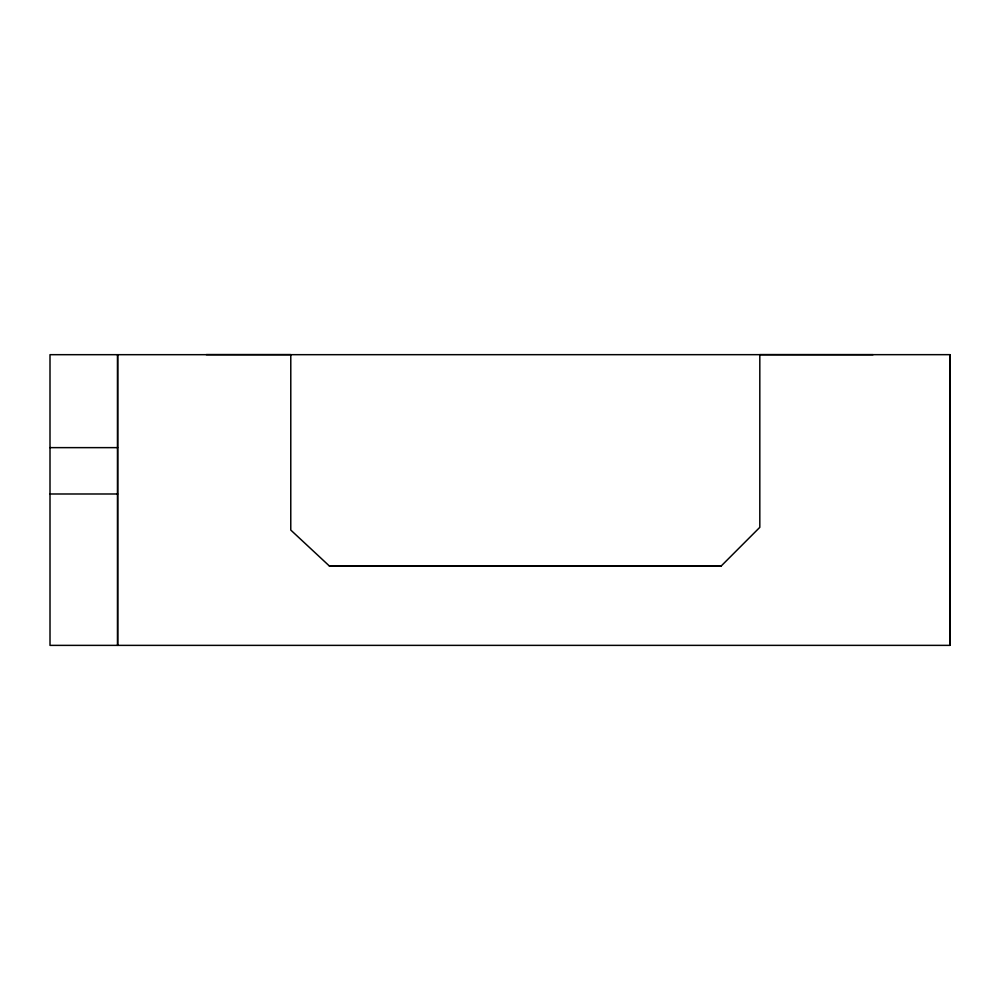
<?xml version="1.0" encoding="UTF-8"?>
<svg xmlns="http://www.w3.org/2000/svg" width="1000" height="1000" viewBox="0 0 1000 1000"><rect width="100%" height="100%" fill="white"/><g stroke="black" fill="none" stroke-linecap="round" stroke-linejoin="round"><path stroke-width="1.5" d="M949.987 645.337L949.987 354.663L50 354.688L50.012 645.375L950 645.362L949.987 354.663M206.275 354.613L290.788 354.625L290.775 530.062L329.312 565.938L721.263 565.925L759.812 527.337L759.812 354.65L873.037 354.675M50 447.638L117.613 447.638M50 493.988L117.613 493.988M721.263 565.925L329.312 565.938M117.6 354.675L117.613 645.375L117.613 354.675"/></g></svg>
